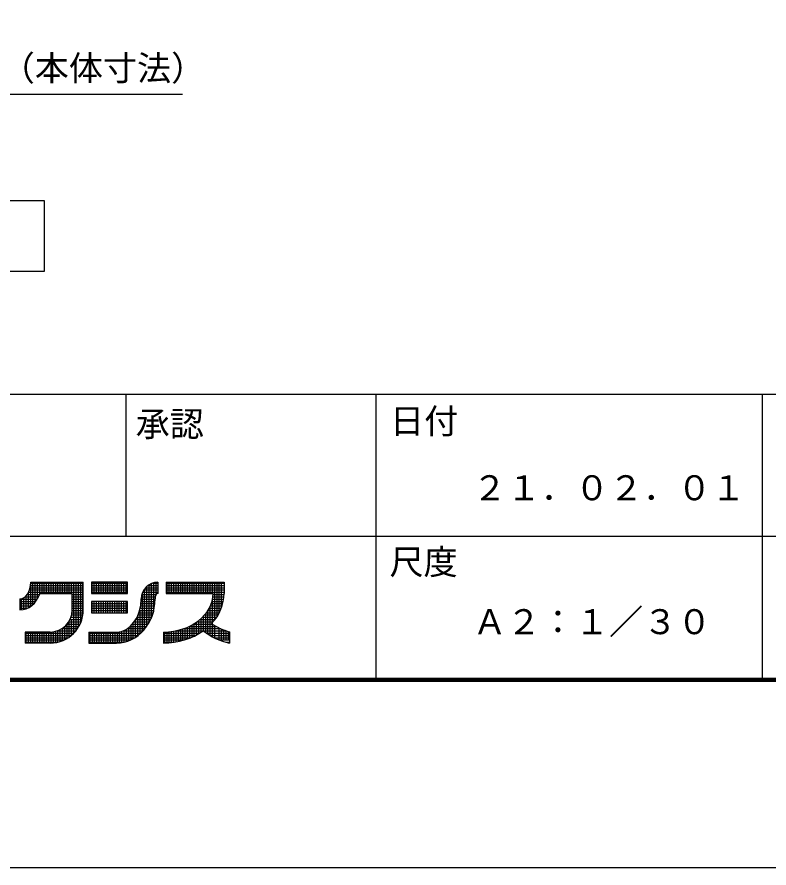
# Model space of a CAD drawing. Units: millimetres, scale not verified. Extents: x -21929 to 8910, y -6308 to 6308.
# Drawn here: x 1932 to 3917, y -6308 to -4061 of the extents above; entities that cross this region are included whole.
import ezdxf
from ezdxf.enums import TextEntityAlignment as Align

# ---------------------------------------------------------------- set-up
doc = ezdxf.new("R2010")
doc.units = ezdxf.units.MM
doc.header["$LTSCALE"] = 30
for name, color, linetype, lineweight in [('0-6_機器', 3, 'Continuous', 25), ('1-6_00クル-フ-6寸法', 132, 'Continuous', 25), ('1-9_図面枠', 7, 'Continuous', 25), ('1-A_Axis_waku', 7, 'Continuous', 25)]:
    doc.layers.add(name, color=color, linetype=linetype, lineweight=lineweight)
doc.styles.add('ＭＳ ゴシック', font='')
doc.styles.get('ＭＳ ゴシック').set_extended_font_data('MS Gothic')

msp = doc.modelspace()

# ---------------------------------------------------------------- linework, layer by layer
at = {"layer": '0-6_機器'}
msp.add_lwpolyline([(2004.91, -4732.1), (2004.91, -4545.79), (-24.42, -4545.79), (-24.42, -4732.1)], close=True, dxfattribs=at)
at = {"layer": '1-6_00クル-フ-6寸法', "color": 4}
msp.add_line((1857.81, -4264.73), (2368.68, -4264.73), dxfattribs=at)
at = {"layer": '1-9_図面枠'}
msp.add_lwpolyline([(-8910, -6307.5), (-8910, 6307.5), (8910, 6307.5), (8910, -6307.5)], close=True, dxfattribs=at)
at = {"layer": '1-A_Axis_waku'}
for p, q in [((-7770, -5056.5), (8400, -5056.5)), ((2219.99, -5431.5), (2219.99, -5056.5)), ((2879.99, -5806.5), (2879.99, -5056.5)), ((3900, -5806.5), (3900, -5056.5)), ((239.99, -5431.5), (8399.99, -5431.5)), ((1966.78, -5567.58), (2106.89, -5567.58)), ((1967.85, -5561.58), (2106.89, -5561.58)), ((1967.98, -5616.74), (1967.98, -5553.32)), ((1968.34, -5555.58), (2106.89, -5555.58)), ((1968.38, -5553.32), (2106.89, -5553.32)), ((1973.98, -5611.86), (1973.98, -5553.32)), ((1979.98, -5605.46), (1979.98, -5553.32)), ((1985.98, -5596.88), (1985.98, -5553.32)), ((1991.98, -5584.38), (1991.98, -5553.32)), ((1997.98, -5582.48), (1997.98, -5553.32)), ((2003.98, -5582.48), (2003.98, -5553.32)), ((2009.98, -5582.48), (2009.98, -5553.32)), ((2015.98, -5582.48), (2015.98, -5553.32)), ((2021.98, -5582.48), (2021.98, -5553.32)), ((2027.99, -5582.48), (2027.99, -5553.32)), ((2033.98, -5582.48), (2033.98, -5553.32)), ((2039.98, -5582.48), (2039.98, -5553.32)), ((2045.99, -5582.48), (2045.99, -5553.32)), ((2051.99, -5582.48), (2051.99, -5553.32)), ((2057.99, -5582.48), (2057.99, -5553.32)), ((2063.99, -5582.48), (2063.99, -5553.32)), ((2069.99, -5582.48), (2069.99, -5553.32)), ((2075.99, -5582.48), (2075.99, -5553.32)), ((2081.99, -5687.34), (2081.99, -5553.32)), ((2087.99, -5680.52), (2087.99, -5553.32)), ((2093.99, -5671.94), (2093.99, -5553.32)), ((2099.99, -5660.26), (2099.99, -5553.32)), ((2105.99, -5638.71), (2105.99, -5553.32)), ((2106.89, -5626.22), (2106.89, -5553.32)), ((2128.76, -5555.58), (2223.53, -5555.58)), ((2128.76, -5561.58), (2223.53, -5561.58)), ((2128.76, -5567.58), (2223.53, -5567.58)), ((2129.98, -5582.48), (2129.98, -5553.32)), ((2135.98, -5582.48), (2135.98, -5553.32)), ((2141.98, -5582.48), (2141.98, -5553.32)), ((2147.99, -5582.48), (2147.99, -5553.32)), ((2153.99, -5582.48), (2153.99, -5553.32)), ((2159.99, -5582.48), (2159.99, -5553.32)), ((2165.99, -5582.48), (2165.99, -5553.32)), ((2171.99, -5582.48), (2171.99, -5553.32)), ((2177.99, -5582.48), (2177.99, -5553.32)), ((2183.99, -5582.48), (2183.99, -5553.32)), ((2189.99, -5582.48), (2189.99, -5553.32)), ((2195.99, -5582.48), (2195.99, -5553.32)), ((2201.99, -5582.48), (2201.99, -5553.32)), ((2207.99, -5582.48), (2207.99, -5553.32)), ((2213.99, -5582.48), (2213.99, -5553.32)), ((2219.99, -5582.48), (2219.99, -5553.32)), ((2271.4, -5567.58), (2303.72, -5567.58)), ((2274, -5564.97), (2274, -5670.02)), ((2278.14, -5561.58), (2303.72, -5561.58)), ((2280, -5560.31), (2280, -5660.52)), ((2286, -5557.07), (2286, -5648.43)), ((2289.83, -5555.58), (2303.72, -5555.58)), ((2292, -5554.92), (2292, -5631.05)), ((2298, -5553.69), (2298, -5588.02)), ((2303.72, -5553.32), (2303.72, -5582.48)), ((2325.59, -5553.32), (2325.59, -5582.48)), ((2325.59, -5555.58), (2478.68, -5555.58)), ((2325.59, -5561.58), (2478.68, -5561.58)), ((2325.59, -5567.58), (2478.68, -5567.58)), ((2327.97, -5582.48), (2327.97, -5553.32)), ((2333.98, -5582.48), (2333.98, -5553.32)), ((2339.98, -5582.48), (2339.98, -5553.32)), ((2345.98, -5582.48), (2345.98, -5553.32)), ((2351.98, -5582.48), (2351.98, -5553.32)), ((2357.98, -5582.48), (2357.98, -5553.32)), ((2363.98, -5582.48), (2363.98, -5553.32)), ((2369.98, -5582.48), (2369.98, -5553.32)), ((2375.98, -5582.48), (2375.98, -5553.32)), ((2381.98, -5582.48), (2381.98, -5553.32)), ((2387.98, -5582.48), (2387.98, -5553.32)), ((2393.98, -5582.48), (2393.98, -5553.32)), ((2399.98, -5582.48), (2399.98, -5553.32)), ((2405.98, -5582.48), (2405.98, -5553.32)), ((2411.98, -5582.48), (2411.98, -5553.32)), ((2417.98, -5582.48), (2417.98, -5553.32)), ((2423.98, -5582.48), (2423.98, -5553.32)), ((2429.99, -5582.48), (2429.99, -5553.32)), ((2435.99, -5582.48), (2435.99, -5553.32)), ((2441.99, -5582.48), (2441.99, -5553.32)), ((2447.99, -5582.48), (2447.99, -5553.32)), ((2453.99, -5652.43), (2453.99, -5553.32)), ((2459.99, -5643.95), (2459.99, -5553.32)), ((2465.99, -5633.63), (2465.99, -5553.32)), ((2471.99, -5619.98), (2471.99, -5553.32)), ((1949.98, -5624.97), (1949.98, -5593.97)), ((1953.35, -5591.58), (1988.86, -5591.58)), ((1955.98, -5623.14), (1955.98, -5589.11)), ((1958.91, -5585.58), (1991.52, -5585.58)), ((1961.98, -5620.44), (1961.98, -5580.66)), ((1962.54, -5579.58), (2106.89, -5579.58)), ((1965.06, -5573.58), (2106.89, -5573.58)), ((1992.67, -5582.48), (2077.73, -5582.48)), ((2077.73, -5626.22), (2077.73, -5582.48)), ((2077.73, -5585.58), (2106.89, -5585.58)), ((2077.73, -5591.58), (2106.89, -5591.58)), ((2128.76, -5573.58), (2223.53, -5573.58)), ((2128.76, -5579.58), (2223.53, -5579.58)), ((2260.32, -5591.58), (2296.97, -5591.58)), ((2261.51, -5585.58), (2299.23, -5585.58)), ((2261.99, -5583.93), (2261.99, -5684.42)), ((2263.63, -5579.58), (2303.72, -5579.58)), ((2266.82, -5573.58), (2303.72, -5573.58)), ((2268, -5572.44), (2268, -5677.83)), ((2325.59, -5573.58), (2478.68, -5573.58)), ((2325.59, -5579.58), (2478.64, -5579.58)), ((2325.59, -5582.48), (2449.52, -5582.48)), ((2449, -5591.58), (2478.29, -5591.58)), ((2449.46, -5585.58), (2478.64, -5585.58)), ((1939.22, -5597.06), (1939.22, -5626.22)), ((1939.22, -5597.58), (1985.56, -5597.58)), ((1939.22, -5603.58), (1981.46, -5603.58)), ((1939.22, -5609.58), (1976.31, -5609.58)), ((1939.22, -5615.58), (1969.56, -5615.58)), ((1943.98, -5625.97), (1943.98, -5596.47)), ((2077.73, -5597.58), (2106.89, -5597.58)), ((2077.73, -5603.58), (2106.89, -5603.58)), ((2077.73, -5609.58), (2106.89, -5609.58)), ((2077.73, -5615.58), (2106.89, -5615.58)), ((2128.76, -5609.58), (2223.53, -5609.58)), ((2128.76, -5615.58), (2223.53, -5615.58)), ((2129.98, -5633.51), (2129.98, -5604.35)), ((2135.98, -5633.51), (2135.98, -5604.35)), ((2141.98, -5633.51), (2141.98, -5604.35)), ((2147.99, -5633.51), (2147.99, -5604.35)), ((2153.99, -5633.51), (2153.99, -5604.35)), ((2159.99, -5633.51), (2159.99, -5604.35)), ((2165.99, -5633.51), (2165.99, -5604.35)), ((2171.99, -5633.51), (2171.99, -5604.35)), ((2177.99, -5633.51), (2177.99, -5604.35)), ((2183.99, -5633.51), (2183.99, -5604.35)), ((2189.99, -5633.51), (2189.99, -5604.35)), ((2195.99, -5633.51), (2195.99, -5604.35)), ((2201.99, -5633.51), (2201.99, -5604.35)), ((2207.99, -5633.51), (2207.99, -5604.35)), ((2213.99, -5633.51), (2213.99, -5604.35)), ((2219.99, -5633.51), (2219.99, -5604.35)), ((2258.49, -5615.58), (2295.13, -5615.58)), ((2259.3, -5609.58), (2295.84, -5609.58)), ((2259.8, -5603.58), (2296.27, -5603.58)), ((2259.98, -5597.58), (2296.43, -5597.58)), ((2442.42, -5615.58), (2473.49, -5615.58)), ((2444.81, -5609.58), (2475.22, -5609.58)), ((2446.68, -5603.58), (2476.59, -5603.58)), ((2447.99, -5697.36), (2447.99, -5598.03)), ((2448.07, -5597.58), (2477.61, -5597.58)), ((1939.22, -5621.58), (1959.69, -5621.58)), ((2077.26, -5633.58), (2106.58, -5633.58)), ((2077.71, -5627.58), (2106.88, -5627.58)), ((2077.73, -5621.58), (2106.89, -5621.58)), ((2128.76, -5621.58), (2223.53, -5621.58)), ((2128.76, -5627.58), (2223.53, -5627.58)), ((2254.61, -5633.58), (2291.3, -5633.58)), ((2256, -5627.08), (2256, -5690.03)), ((2257.35, -5621.58), (2294.15, -5621.58)), ((2257.58, -5627.58), (2292.87, -5627.58)), ((2429.99, -5686.39), (2429.99, -5636.05)), ((2431.88, -5633.58), (2466.02, -5633.58)), ((2435.99, -5690.41), (2435.99, -5627.62)), ((2436.01, -5627.58), (2468.91, -5627.58)), ((2439.51, -5621.58), (2471.39, -5621.58)), ((2441.99, -5694.05), (2441.99, -5616.56)), ((2068.58, -5657.58), (2101.07, -5657.58)), ((2069.99, -5697.59), (2069.99, -5655.25)), ((2071.92, -5651.58), (2103.13, -5651.58)), ((2074.42, -5645.58), (2104.72, -5645.58)), ((2075.99, -5692.94), (2075.99, -5651.58)), ((2076.18, -5639.58), (2105.86, -5639.58)), ((2241.74, -5657.58), (2281.62, -5657.58)), ((2243.99, -5654.28), (2243.99, -5698.98)), ((2245.68, -5651.58), (2284.59, -5651.58)), ((2248.65, -5645.58), (2287.57, -5645.58)), ((2250, -5643.45), (2250, -5694.85)), ((2251.63, -5639.58), (2289.41, -5639.58)), ((2405.98, -5692.34), (2405.98, -5658.4)), ((2407.14, -5657.58), (2449.81, -5657.58)), ((2411.98, -5688.97), (2411.98, -5653.93)), ((2414.86, -5651.58), (2454.63, -5651.58)), ((2417.98, -5685.26), (2417.98, -5648.84)), ((2421.43, -5645.58), (2458.91, -5645.58)), ((2423.98, -5681.94), (2423.98, -5642.97)), ((2427.05, -5639.58), (2462.7, -5639.58)), ((2027.99, -5713.28), (2027.99, -5683.9)), ((2033.98, -5712.47), (2033.98, -5682.69)), ((2037.74, -5681.58), (2087.14, -5681.58)), ((2039.98, -5711.24), (2039.98, -5680.79)), ((2045.99, -5709.56), (2045.99, -5678.13)), ((2050.47, -5675.58), (2091.63, -5675.58)), ((2051.99, -5707.4), (2051.99, -5674.59)), ((2057.99, -5704.73), (2057.99, -5669.95)), ((2058.41, -5669.58), (2095.39, -5669.58)), ((2063.99, -5701.49), (2063.99, -5663.82)), ((2064.19, -5663.58), (2098.51, -5663.58)), ((2207.99, -5682.63), (2207.99, -5712.65)), ((2211.29, -5681.58), (2264.7, -5681.58)), ((2213.99, -5680.53), (2213.99, -5711.52)), ((2219.99, -5677.59), (2219.99, -5709.96)), ((2223.29, -5675.58), (2269.84, -5675.58)), ((2225.99, -5673.71), (2225.99, -5707.96)), ((2231.06, -5669.58), (2274.3, -5669.58)), ((2231.99, -5668.72), (2231.99, -5705.48)), ((2236.98, -5663.58), (2278.21, -5663.58)), ((2237.99, -5662.4), (2237.99, -5702.51)), ((2333.98, -5713.06), (2333.98, -5683.8)), ((2339.98, -5712.48), (2339.98, -5683.13)), ((2345.98, -5711.72), (2345.98, -5682.23)), ((2349.61, -5681.58), (2485.55, -5681.58)), ((2351.98, -5710.76), (2351.98, -5681.11)), ((2357.98, -5709.61), (2357.98, -5679.75)), ((2363.98, -5708.25), (2363.98, -5678.14)), ((2369.98, -5706.69), (2369.98, -5676.28)), ((2372.03, -5675.58), (2469.6, -5675.58)), ((2375.98, -5704.91), (2375.98, -5674.14)), ((2381.98, -5702.9), (2381.98, -5671.7)), ((2386.67, -5669.58), (2457.63, -5669.58)), ((2387.98, -5700.65), (2387.98, -5668.95)), ((2393.98, -5698.16), (2393.98, -5665.84)), ((2397.94, -5663.58), (2447.96, -5663.58)), ((2399.98, -5695.39), (2399.98, -5662.34)), ((2453.99, -5700.36), (2453.99, -5667.46)), ((2465.99, -5705.58), (2465.99, -5673.92)), ((2471.99, -5705.58), (2471.99, -5676.61)), ((2477.99, -5705.58), (2477.99, -5678.99)), ((2483.99, -5705.58), (2483.99, -5681.08)), ((2489.99, -5705.58), (2489.99, -5682.9)), ((2493.26, -5683.78), (2493.26, -5713.7)), ((1953.8, -5684.54), (1953.8, -5713.7)), ((2019.41, -5684.54), (1953.8, -5684.54)), ((1953.8, -5687.58), (2081.76, -5687.58)), ((1953.8, -5693.58), (2075.22, -5693.58)), ((1953.8, -5699.58), (2067.06, -5699.58)), ((1953.8, -5705.58), (2056.21, -5705.58)), ((1955.98, -5713.7), (1955.98, -5684.54)), ((1961.98, -5713.7), (1961.98, -5684.54)), ((1967.98, -5713.7), (1967.98, -5684.54)), ((1973.98, -5713.7), (1973.98, -5684.54)), ((1979.98, -5713.7), (1979.98, -5684.54)), ((1985.98, -5713.7), (1985.98, -5684.54)), ((1991.98, -5713.7), (1991.98, -5684.54)), ((1997.98, -5713.7), (1997.98, -5684.54)), ((2003.98, -5713.7), (2003.98, -5684.54)), ((2009.98, -5713.7), (2009.98, -5684.54)), ((2015.98, -5713.7), (2015.98, -5684.54)), ((2021.98, -5713.66), (2021.98, -5684.48)), ((2121.47, -5684.54), (2121.47, -5713.7)), ((2121.47, -5684.54), (2194.37, -5684.54)), ((2121.47, -5687.58), (2258.73, -5687.58)), ((2121.47, -5693.58), (2251.67, -5693.58)), ((2121.47, -5699.58), (2243.04, -5699.58)), ((2121.47, -5705.58), (2231.78, -5705.58)), ((2123.98, -5684.54), (2123.98, -5713.7)), ((2129.98, -5684.54), (2129.98, -5713.7)), ((2135.98, -5684.54), (2135.98, -5713.7)), ((2141.98, -5684.54), (2141.98, -5713.7)), ((2147.99, -5684.54), (2147.99, -5713.7)), ((2153.99, -5684.54), (2153.99, -5713.7)), ((2159.99, -5684.54), (2159.99, -5713.7)), ((2165.99, -5684.54), (2165.99, -5713.7)), ((2171.99, -5684.54), (2171.99, -5713.7)), ((2177.99, -5684.54), (2177.99, -5713.7)), ((2183.99, -5684.54), (2183.99, -5713.7)), ((2189.99, -5684.54), (2189.99, -5713.7)), ((2195.99, -5684.54), (2195.99, -5713.7)), ((2201.99, -5684.54), (2201.99, -5713.7)), ((2318.3, -5684.53), (2318.3, -5713.68)), ((2318.3, -5687.58), (2414.3, -5687.58)), ((2318.3, -5693.58), (2403.61, -5693.58)), ((2318.3, -5699.58), (2390.64, -5699.58)), ((2318.3, -5705.58), (2373.79, -5705.58)), ((2321.97, -5713.65), (2321.97, -5684.49)), ((2327.97, -5713.45), (2327.97, -5684.25)), ((2431.71, -5687.58), (2493.26, -5687.58)), ((2441.17, -5693.58), (2493.26, -5693.58)), ((2452.37, -5699.58), (2493.26, -5699.58)), ((2466.14, -5705.58), (2493.26, -5705.58)), ((1953.8, -5711.58), (2038.54, -5711.58)), ((2019.41, -5713.7), (1953.8, -5713.7)), ((2121.47, -5711.58), (2213.73, -5711.58)), ((2121.47, -5713.7), (2194.37, -5713.7)), ((2318.3, -5711.58), (2346.91, -5711.58)), ((2484.55, -5711.58), (2493.26, -5711.58)), ((8408.4, -5814.9), (-7778.4, -5814.9)), ((8407.8, -5814.3), (-7777.8, -5814.3)), ((8407.2, -5813.7), (-7777.2, -5813.7)), ((8406.6, -5813.1), (-7776.6, -5813.1)), ((8406, -5812.5), (-7776, -5812.5)), ((8405.4, -5811.9), (-7775.4, -5811.9)), ((8404.8, -5811.3), (-7774.8, -5811.3)), ((8404.2, -5810.7), (-7774.2, -5810.7)), ((8403.6, -5810.1), (-7773.6, -5810.1)), ((8403, -5809.5), (-7773, -5809.5)), ((8402.4, -5808.9), (-7772.4, -5808.9)), ((8401.8, -5808.3), (-7771.8, -5808.3)), ((8401.2, -5807.7), (-7771.2, -5807.7)), ((8400.6, -5807.1), (-7770.6, -5807.1)), ((-7770, -5806.5), (8400, -5806.5))]:
    msp.add_line(p, q, dxfattribs=at)
for points in [[(2128.76, -5553.32), (2128.76, -5582.48), (2223.53, -5582.48), (2223.53, -5553.32)], [(2128.76, -5604.35), (2128.76, -5633.51), (2223.53, -5633.51), (2223.53, -5604.35)]]:
    msp.add_lwpolyline(points, close=True, dxfattribs=at)
msp.add_lwpolyline([(2325.59, -5553.32), (2478.68, -5553.32), (2478.68, -5582.48)], dxfattribs=at)
for centre, radius, start, end in [((2303.72, -5597.06), 43.74, 90, 180), ((2019.41, -5626.22), 87.48, 270, 0), ((2019.41, -5626.22), 58.32, 270, 0)]:
    msp.add_arc(centre, radius, start, end, dxfattribs=at)
for centre, major_axis, ratio, start_param, end_param in [((1939.22, -5553.32), (0, 43.74), 0.6666, 3.1415927, 4.712389), ((1939.22, -5553.32), (0, 72.9), 0.8, 3.1415927, 4.3008723), ((2303.72, -5597.06), (0, 14.58), 0.5, 6.2831853, 7.8539816), ((2318.3, -5582.48), (131.22, 0), 0.7777, 4.712389, 6.2831853), ((2318.3, -5582.48), (160.38, 0), 0.8181, 5.6313905, 6.2831853), ((2194.37, -5597.06), (0, 87.48), 0.75, 3.1415927, 4.712389), ((2194.37, -5597.06), (0, 116.64), 0.875, 3.1415927, 4.712389), ((2318.3, -5582.48), (160.38, 0), 0.8181, 4.712389, 5.4275455), ((2534.57, -5586.92), (-160.38, 0), 0.8181, 0.8054432, 1.3102396), ((2534.57, -5586.92), (-131.22, 0), 0.7777, 0.827744, 1.2504796)]:
    msp.add_ellipse(centre, major_axis=major_axis, ratio=ratio, start_param=start_param, end_param=end_param, dxfattribs=at)

# ---------------------------------------------------------------- texts
at = {"layer": '1-6_00クル-フ-6寸法', "color": 4, "style": 'ＭＳ ゴシック'}
msp.add_text('（本体寸法）', height=65.98, dxfattribs=at).set_placement((1888.87, -4248.54), align=Align.BOTTOM_LEFT)
at = {"layer": '1-A_Axis_waku', "style": 'ＭＳ ゴシック'}
for s, p in [('承認', (2245.21, -5187.88)), ('日付', (2916.79, -5180.44)), ('２１．０２．０１', (3134.99, -5356.5)), ('尺度', (2915.31, -5552.35)), ('Ａ２：１／３０', (3134.99, -5710.05))]:
    msp.add_text(s, height=65.98, dxfattribs=at).set_placement(p, align=Align.BOTTOM_LEFT)

doc.saveas('drawing.dxf')
